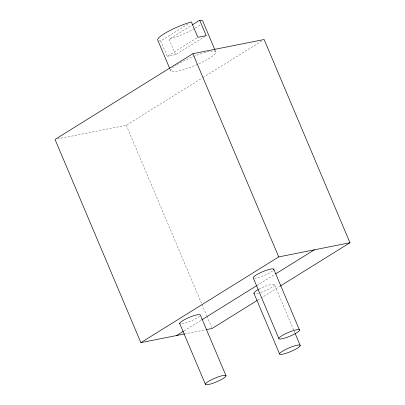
<?xml version="1.0" encoding="UTF-8"?>
<svg xmlns="http://www.w3.org/2000/svg" width="405" height="405" viewBox="0 0 405 405"><rect width="100%" height="100%" fill="white"/><g stroke="black" fill="none" stroke-linecap="round" stroke-linejoin="round"><path stroke-width="0.3" stroke-dasharray="2.02 1.52" d="M158.881 40.854A24.487 4.42 -22.9 0 0 160.755 40.945L188.133 23.915M205.143 36.313L175.618 54.68L169.118 39.28L191.661 25.257M160.755 40.945L167.26 56.341L196.784 37.979M57.515 138.935L126.279 125.261L202.444 77.887M202.981 77.552L262.516 40.525M184.007 330.885L201.169 320.213M256.952 285.515L274.651 274.509M257.712 300.115L279.703 286.441M175.618 54.68L167.26 56.341M184.483 333.968L205.365 329.817M214.883 49.83L215.865 52.154M258.977 289.2A11.183 2.02 -22.9 0 1 274.555 284.73L293.873 330.455M294.116 331.037L294.85 332.773M169.887 68.885L170.621 70.632M126.279 125.261L201.791 304.018M202.034 304.6L206.707 315.662M206.955 316.244L211.628 327.306M193.61 56.462A24.487 4.42 -22.9 0 1 215.121 53.718A24.487 4.42 -22.9 0 1 182.442 69.984A24.487 4.42 -22.9 0 1 176.514 64.967M177.091 64.608A24.487 4.42 -22.9 0 1 193.023 56.7M199.933 24.943A24.487 4.42 -22.9 0 1 194.947 28.254M194.44 28.547A24.487 4.42 -22.9 0 1 169.118 39.28M199.761 316.022A11.183 2.02 -22.9 0 1 191.023 321.018A11.183 2.02 -22.9 0 1 181.126 323.975M274.555 284.73A11.183 2.02 -22.9 0 1 259.149 292.916M258.577 293.073A11.183 2.02 -22.9 0 1 255.332 293.676M272.494 270.97A11.183 2.02 -22.9 0 1 262.253 276.225A11.183 2.02 -22.9 0 1 253.55 278.179"/><path stroke-width="0.61" d="M192.198 24.923L199.716 20.25A24.487 4.42 -22.9 0 1 202.854 21.359L214.883 49.83M280.24 286.107L349.966 242.737L264.126 39.523L192.881 53.693L55.034 139.426L140.874 342.64L184.483 333.968M140.874 342.64L278.721 256.907L349.966 242.737M176.499 335.558L183.47 331.219M201.705 319.879L256.416 285.849M275.724 273.841L314.341 249.824M257.175 300.449L212.119 328.475L206.59 329.574M199.716 20.25L206.216 35.65L197.858 37.311L191.352 21.91A24.487 4.42 -22.9 0 0 157.616 39.832L169.639 68.308M192.881 53.693L278.721 256.907M273.831 269.33L299.503 330.105A11.183 2.02 -22.9 0 1 284.097 338.291A11.183 2.02 -22.9 0 1 283.92 334.576A11.183 2.02 -22.9 0 1 299.503 330.105M295.093 333.35L300.226 345.505A11.183 2.02 -22.9 0 1 284.821 353.686A11.183 2.02 -22.9 0 1 284.649 349.976A11.183 2.02 -22.9 0 1 300.226 345.505M278.842 338.539L253.171 277.769A11.183 2.02 -22.9 0 1 264.748 270.874A11.183 2.02 -22.9 0 1 273.502 270.029M253.9 293.169L279.572 353.94M226.02 375.81A11.183 2.02 -22.9 0 0 210.443 380.28A11.183 2.02 -22.9 0 0 210.615 383.991A11.183 2.02 -22.9 0 0 226.02 375.81L200.348 315.034A11.183 2.02 -22.9 0 0 188.573 317.677A11.183 2.02 -22.9 0 0 180.073 323.878M179.693 323.468L205.365 384.244M254.274 293.579A11.183 2.02 -22.9 0 1 258.405 289.509"/></g></svg>
